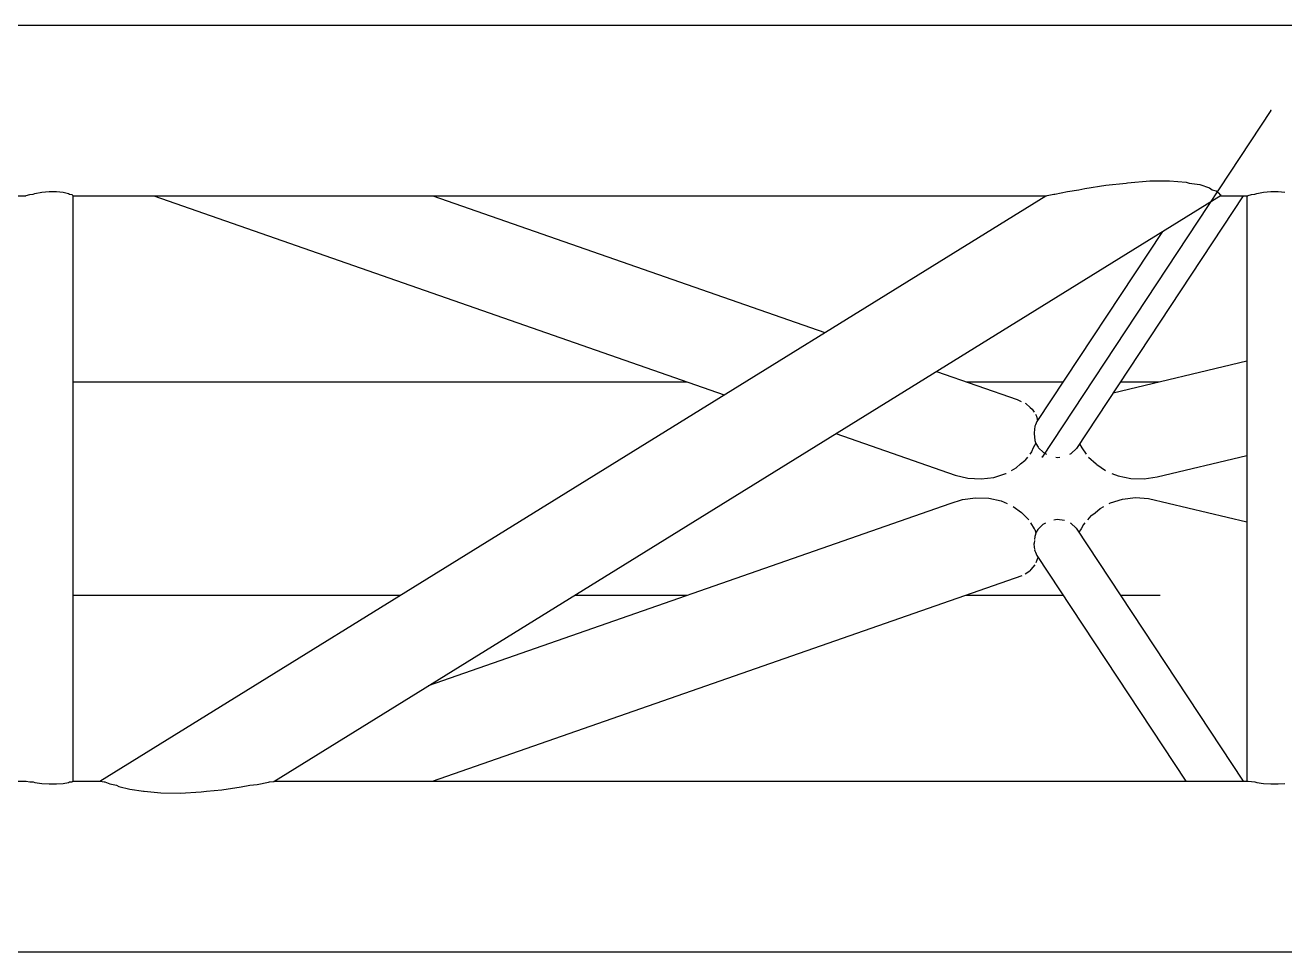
# Model space of a CAD drawing. Header units: millimetres. Extents: x 150209.93 to 150215.05, y 136675.65 to 136679.93.
# Drawn here: x 150213.7297 to 150213.7897, y 136678.1008 to 136678.1449 of the extents above; entities that cross this region are included whole.
import ezdxf

# ---------------------------------------------------------------- set-up
doc = ezdxf.new("R2010")
doc.units = ezdxf.units.MM
doc.header["$LTSCALE"] = 0.25
doc.linetypes.add('CENTER', pattern=[50.8, 31.75, -6.35, 6.35, -6.35])
doc.linetypes.add('XKITLINE00', pattern=[0])

# ---------------------------------------------------------------- blocks, each defined once
blk = doc.blocks.new('çatıı')
at = {"color": 8, "linetype": 'XKITLINE00'}
for p, q in [((23581.51, 12570.57), (24815.89, 12570.57)), ((24010.21, 12530.83), (24011.97, 12530.99)), ((24011.97, 12530.99), (24013.73, 12530.99)), ((24013.73, 12530.99), (24015.32, 12530.83)), ((24251.5, 12530.36), (24254.49, 12530.98)), ((24254.49, 12530.98), (24257.25, 12531.39)), ((24257.25, 12531.39), (24258.64, 12531.69)), ((24258.64, 12531.69), (24263.64, 12532.47)), ((24263.64, 12532.47), (24268.48, 12533)), ((24268.48, 12533), (24268.83, 12533.05)), ((24268.83, 12533.05), (24274.12, 12533.49)), ((24274.12, 12533.49), (24278.85, 12533.53)), ((24278.85, 12533.53), (24282.78, 12533.17)), ((24282.78, 12533.17), (24283.49, 12533)), ((24283.49, 12533), (24286.01, 12532.61)), ((24286.01, 12532.61), (24288.37, 12531.87)), ((24288.37, 12531.87), (24289.02, 12531.39)), ((24289.02, 12531.39), (24289.94, 12531.12)), ((24289.94, 12531.12), (24290.77, 12530.46)), ((24301.2, 12530.84), (24302.96, 12531)), ((24302.96, 12531), (24304.72, 12531)), ((24304.72, 12531), (24306.31, 12530.83)), ((23774.55, 12529.97), (24006.46, 12529.97)), ((24006.3, 12529.97), (24006.41, 12529.94)), ((24006.41, 12529.94), (24006.55, 12530.04)), ((24006.55, 12530.04), (24007.36, 12530.25)), ((24007.36, 12530.25), (24008.18, 12530.36)), ((24008.18, 12530.36), (24008.62, 12530.51)), ((24008.62, 12530.51), (24010.21, 12530.83)), ((24015.32, 12530.83), (24016.58, 12530.51)), ((24016.58, 12530.51), (24016.86, 12530.36)), ((24016.86, 12530.36), (24017.39, 12530.25)), ((24017.39, 12530.25), (24017.67, 12530.04)), ((24017.67, 12530.04), (24017.67, 12390.57)), ((24017.67, 12529.97), (24249.5, 12529.97)), ((24024.04, 12390.57), (24249.4, 12529.97)), ((24036.94, 12529.97), (24172.79, 12482.59)), ((24065.47, 12390.53), (24291.11, 12530.11)), ((24103.41, 12529.97), (24196.76, 12497.41)), ((24249.42, 12529.94), (24249.66, 12530.05)), ((24249.44, 12529.97), (24249.42, 12529.94)), ((24249.66, 12530.05), (24251.3, 12530.34)), ((24251.3, 12530.34), (24251.5, 12530.36)), ((24296.38, 12529.97), (24256.64, 12469.77)), ((24290.77, 12530.46), (24290.74, 12530.36)), ((24290.74, 12530.36), (24291.11, 12530.11)), ((24290.89, 12529.97), (24297.45, 12529.97)), ((24297.26, 12529.96), (24297.26, 12390.57)), ((24297.29, 12529.97), (24297.4, 12529.94)), ((24297.4, 12529.94), (24297.54, 12530.05)), ((24297.54, 12530.05), (24298.35, 12530.25)), ((24298.35, 12530.25), (24299.17, 12530.37)), ((24299.17, 12530.37), (24299.61, 12530.52)), ((24299.61, 12530.52), (24301.2, 12530.84)), ((24277.12, 12521.46), (24247.26, 12476.21)), ((24265.42, 12483.07), (24297.26, 12490.68)), ((24223.29, 12488.16), (24242.54, 12481.45)), ((24017.67, 12485.67), (24163.95, 12485.67)), ((24230.42, 12485.67), (24253.5, 12485.67)), ((24267.13, 12485.67), (24276.32, 12485.67)), ((24242.54, 12481.45), (24243.51, 12481.01)), ((24244.45, 12480.58), (24244.62, 12480.5)), ((24244.62, 12480.5), (24245.64, 12479.59)), ((24245.64, 12479.59), (24246.13, 12479.19)), ((24246.13, 12479.19), (24246.58, 12478.46)), ((24246.89, 12477.95), (24247.16, 12477.51)), ((24247.16, 12477.51), (24247.29, 12476.76)), ((24246.72, 12475.1), (24246.55, 12473.56)), ((24246.91, 12475.47), (24246.72, 12475.1)), ((24247.26, 12476.21), (24246.91, 12475.47)), ((24247.29, 12476.76), (24247.39, 12476.42)), ((24199.32, 12473.34), (24227.74, 12463.43)), ((24246.97, 12471.03), (24246.37, 12469.96)), ((24246.55, 12473.56), (24246.59, 12473.36)), ((24246.59, 12473.36), (24246.75, 12471.73)), ((24246.75, 12471.73), (24247, 12470.97)), ((24247, 12470.97), (24247.51, 12470.09)), ((24257.39, 12470.91), (24257.91, 12469.98)), ((24245.96, 12468.99), (24245.54, 12468.45)), ((24246.37, 12469.96), (24245.96, 12468.99)), ((24247.51, 12470.09), (24247.65, 12469.96)), ((24247.65, 12469.96), (24248.78, 12468.85)), ((24248.78, 12468.85), (24249.54, 12468.45)), ((24255.05, 12468.45), (24255.4, 12468.61)), ((24255.4, 12468.61), (24256.64, 12469.77)), ((24257.91, 12469.98), (24259.01, 12468.45)), ((24275.86, 12463.05), (24297.26, 12468.16)), ((24241.23, 12464.59), (24242.32, 12465.2)), ((24242.32, 12465.2), (24243.37, 12466.16)), ((24243.37, 12466.16), (24244.37, 12466.96)), ((24245, 12467.76), (24244.37, 12466.96)), ((24251.73, 12467.76), (24252.1, 12467.69)), ((24252.1, 12467.69), (24252.7, 12467.76)), ((24259.53, 12467.76), (24261.33, 12466.17)), ((24261.33, 12466.17), (24261.52, 12465.96)), ((24261.52, 12465.96), (24263.55, 12464.59)), ((24227.74, 12463.43), (24230.8, 12462.72)), ((24230.8, 12462.72), (24233.95, 12462.55)), ((24233.95, 12462.55), (24237.02, 12462.92)), ((24237.02, 12462.92), (24239.85, 12463.82)), ((24239.85, 12463.82), (24239.95, 12463.88)), ((24265.1, 12463.88), (24266.6, 12463.27)), ((24266.6, 12463.27), (24269.61, 12462.66)), ((24269.61, 12462.66), (24272.75, 12462.58)), ((24272.75, 12462.58), (24275.86, 12463.05)), ((24102.37, 12413.36), (24226.58, 12456.68)), ((24226.58, 12456.68), (24229.54, 12457.64)), ((24229.54, 12457.64), (24232.65, 12458.07)), ((24232.65, 12458.07), (24235.76, 12457.96)), ((24235.76, 12457.96), (24238.71, 12457.32)), ((24238.71, 12457.32), (24240.16, 12456.69)), ((24241.62, 12455.98), (24243.57, 12454.56)), ((24262.27, 12455.49), (24263.18, 12455.98)), ((24264.49, 12456.69), (24264.79, 12456.85)), ((24264.79, 12456.85), (24267.66, 12457.74)), ((24267.66, 12457.74), (24270.73, 12458.1)), ((24270.73, 12458.1), (24273.85, 12457.91)), ((24273.85, 12457.91), (24297.26, 12452.32)), ((24243.57, 12454.56), (24243.64, 12454.48)), ((24243.64, 12454.48), (24245.3, 12452.8)), ((24251.27, 12452.8), (24252.04, 12452.95)), ((24252.04, 12452.95), (24253.78, 12452.74)), ((24260.1, 12453.73), (24259.27, 12452.8)), ((24260.1, 12453.73), (24261.12, 12454.49)), ((24261.12, 12454.49), (24262.27, 12455.49)), ((24245.75, 12452.12), (24246.59, 12450.68)), ((24246.59, 12450.68), (24246.71, 12450.52)), ((24246.71, 12450.52), (24247.02, 12449.71)), ((24247.08, 12449.9), (24247.07, 12449.87)), ((24247.45, 12450.54), (24247.08, 12449.9)), ((24247.45, 12450.54), (24247.6, 12450.68)), ((24247.6, 12450.68), (24248.71, 12451.79)), ((24248.71, 12451.79), (24249.35, 12452.12)), ((24255.14, 12452.12), (24255.34, 12452.03)), ((24255.34, 12452.03), (24256.58, 12450.87)), ((24256.58, 12450.87), (24296.38, 12390.57)), ((24257.76, 12450.68), (24257.21, 12449.91)), ((24258.3, 12451.71), (24257.76, 12450.68)), ((24258.67, 12452.12), (24258.3, 12451.71)), ((24246.57, 12447.22), (24246.54, 12447.01)), ((24246.54, 12447.01), (24246.67, 12445.79)), ((24246.64, 12447.93), (24246.57, 12447.22)), ((24246.73, 12448.84), (24246.66, 12448.11)), ((24247.07, 12449.87), (24246.73, 12448.84)), ((24246.69, 12445.65), (24246.71, 12445.47)), ((24246.71, 12445.47), (24246.89, 12445.1)), ((24246.89, 12445.1), (24247.25, 12444.35)), ((24247.25, 12444.35), (24282.74, 12390.57)), ((24247.53, 12443.93), (24247.49, 12443.86)), ((24245.79, 12441.02), (24245.54, 12440.69)), ((24246.76, 12442.1), (24245.79, 12441.02)), ((24247.49, 12443.86), (24247.01, 12442.61)), ((24103.31, 12390.57), (24243.77, 12439.57)), ((24244.42, 12439.98), (24245.54, 12440.69)), ((24017.67, 12434.87), (24095.66, 12434.87)), ((24137.15, 12434.87), (24164.05, 12434.87)), ((24230.32, 12434.87), (24253.5, 12434.87)), ((24267.13, 12434.87), (24276.62, 12434.87)), ((23999.88, 12390.57), (24006.51, 12390.57)), ((24006.36, 12390.57), (24006.41, 12390.61)), ((24006.41, 12390.61), (24006.55, 12390.56)), ((24006.55, 12390.56), (24007.36, 12390.47)), ((24007.36, 12390.47), (24008.18, 12390.42)), ((24008.18, 12390.42), (24008.62, 12390.3)), ((24008.62, 12390.3), (24010.21, 12390.06)), ((24010.21, 12390.06), (24011.97, 12389.93)), ((24011.97, 12389.93), (24013.73, 12389.93)), ((24013.73, 12389.93), (24015.32, 12390.06)), ((24015.32, 12390.06), (24016.58, 12390.31)), ((24016.58, 12390.31), (24016.86, 12390.42)), ((24016.86, 12390.42), (24017.39, 12390.47)), ((24017.39, 12390.47), (24017.67, 12390.57)), ((24017.67, 12390.57), (24024.17, 12390.57)), ((24024.11, 12390.57), (24024.19, 12390.61)), ((24024.19, 12390.61), (24024.16, 12390.56)), ((24024.16, 12390.56), (24025.13, 12390.43)), ((24025.13, 12390.43), (24025.26, 12390.43)), ((24025.26, 12390.43), (24026.48, 12389.94)), ((24026.48, 12389.94), (24028.04, 12389.63)), ((24061.56, 12389.84), (24064.27, 12390.35)), ((24064.27, 12390.35), (24064.51, 12390.43)), ((24064.51, 12390.43), (24065.47, 12390.53)), ((24065.53, 12390.57), (24297.54, 12390.57)), ((24297.35, 12390.57), (24297.4, 12390.61)), ((24297.4, 12390.61), (24297.54, 12390.56)), ((24297.54, 12390.56), (24298.35, 12390.48)), ((24298.35, 12390.48), (24299.17, 12390.43)), ((24299.17, 12390.43), (24299.61, 12390.31)), ((24299.61, 12390.31), (24301.2, 12390.06)), ((24301.2, 12390.06), (24302.96, 12389.94)), ((24302.96, 12389.94), (24304.72, 12389.94)), ((24304.72, 12389.94), (24306.31, 12390.07)), ((24028.04, 12389.63), (24028.56, 12389.36)), ((24028.56, 12389.36), (24031.2, 12388.69)), ((24031.2, 12388.69), (24034.43, 12388.24)), ((24034.43, 12388.24), (24034.65, 12388.19)), ((24034.65, 12388.19), (24038.58, 12387.79)), ((24038.58, 12387.79), (24043.18, 12387.75)), ((24043.18, 12387.75), (24048.22, 12388.08)), ((24048.22, 12388.08), (24049.45, 12388.24)), ((24049.45, 12388.24), (24053.15, 12388.57)), ((24053.15, 12388.57), (24057.75, 12389.22)), ((24057.75, 12389.22), (24059.82, 12389.63)), ((24059.82, 12389.63), (24061.56, 12389.84)), ((23581.54, 12349.97), (24815.89, 12349.97))]:
    blk.add_line(p, q, dxfattribs=at)
at = {"color": 8, "linetype": 'CENTER'}
for p, q in [((24302.96, 12550.27), (24248.5, 12467.77)), ((23430, 12370.27), (24815.89, 12370.27))]:
    blk.add_line(p, q, dxfattribs=at)
at = {"color": 8, "linetype": 'XKITLINE00'}
for centre in [(24302.96, 12550.27), (24248.5, 12467.77)]:
    blk.add_circle(centre, 0.05, dxfattribs=at)

msp = doc.modelspace()

# ---------------------------------------------------------------- block references
at = {"xscale": 0.0002000170049888334, "yscale": 0.0002000170049888334, "zscale": 0.0002000170049888334}
msp.add_blockref('çatıı', (150208.928067, 136675.630592), dxfattribs=at)

doc.saveas('drawing.dxf')
